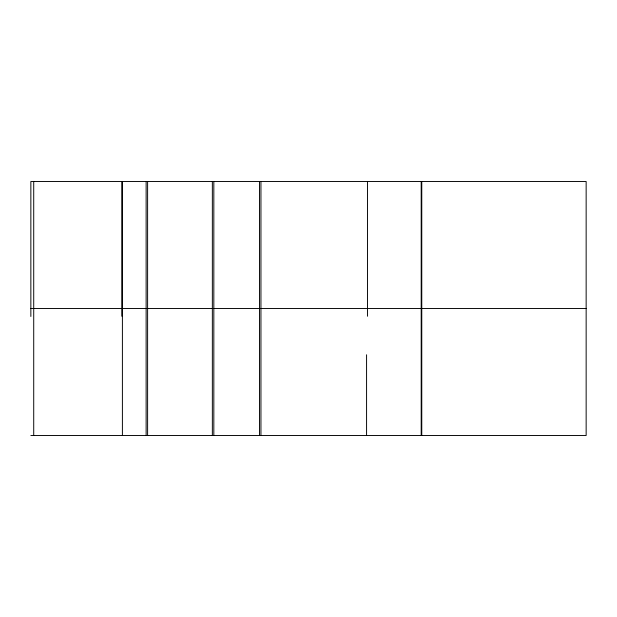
<?xml version="1.0" encoding="UTF-8"?>
<svg xmlns="http://www.w3.org/2000/svg" width="617" height="617" viewBox="0 0 617 617"><rect width="100%" height="100%" fill="white"/><g stroke="black" fill="none" stroke-linecap="round" stroke-linejoin="round"><path stroke-width="0.93" d="M30.85 308.5L586.15 308.5M30.85 435.509L586.15 435.509L586.15 181.491L30.85 181.491L30.85 316.482M421.766 181.491L421.766 435.509M421.195 181.491L421.195 435.509M367.508 181.491L367.508 316.251M366.575 354.767L366.575 435.509M260.945 181.491L260.945 435.509M259.464 181.491L259.464 435.509M213.829 181.491L213.829 435.509M212.348 181.491L212.348 435.509M147.61 181.491L147.61 435.509M146.129 181.491L146.129 435.509M122.397 181.491L122.397 435.509M121.827 181.491L121.827 316.251M33.719 181.491L33.719 435.509"/></g></svg>
